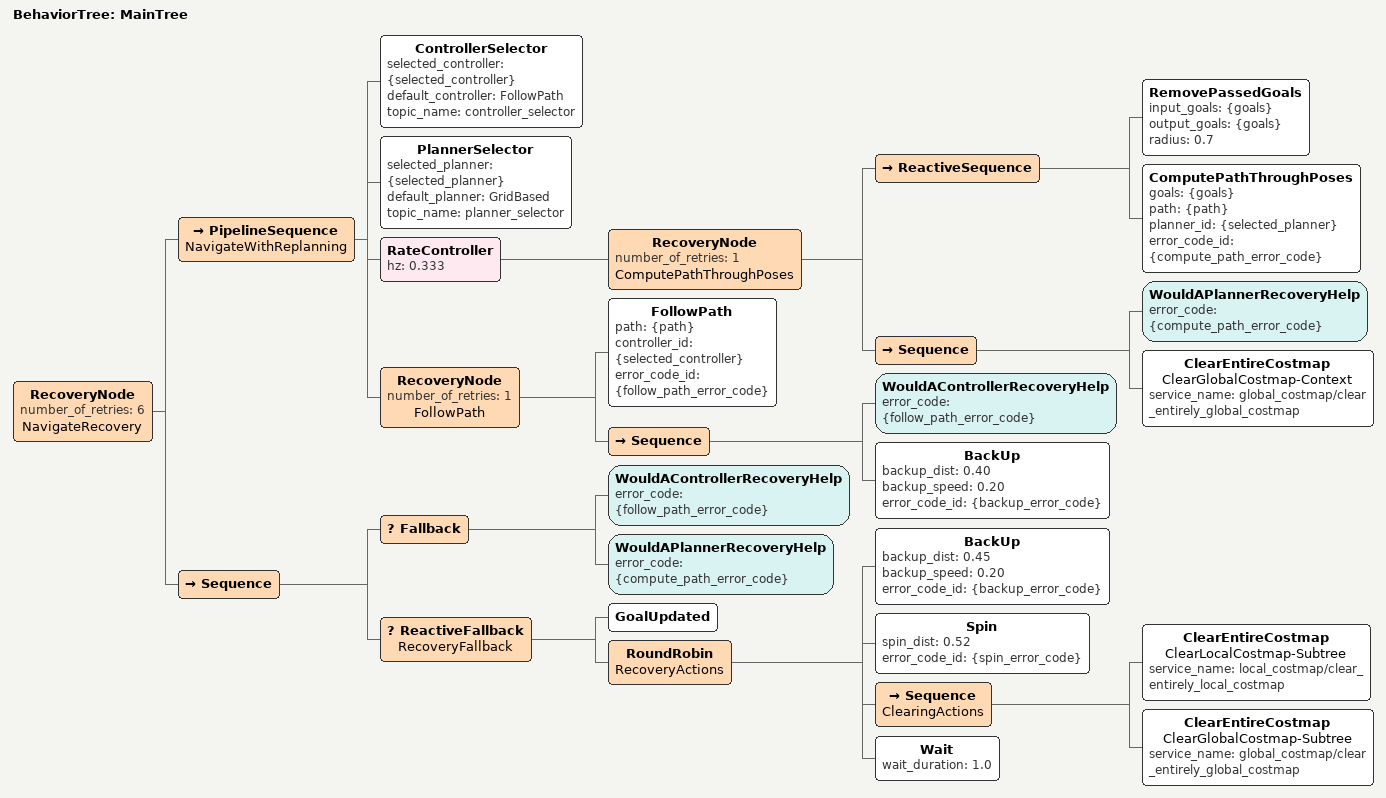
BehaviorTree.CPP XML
<!--
  Multi-waypoint (Navigate Through Poses). Same idea as navigate_to_pose:
  back up when stuck; clear costmaps only as a later RoundRobin step.
-->
<root BTCPP_format="4" main_tree_to_execute="MainTree">
  <BehaviorTree ID="MainTree">
    <RecoveryNode number_of_retries="6" name="NavigateRecovery">
      <PipelineSequence name="NavigateWithReplanning">
        <ControllerSelector selected_controller="{selected_controller}" default_controller="FollowPath" topic_name="controller_selector"/>
        <PlannerSelector selected_planner="{selected_planner}" default_planner="GridBased" topic_name="planner_selector"/>
        <RateController hz="0.333">
          <RecoveryNode number_of_retries="1" name="ComputePathThroughPoses">
            <ReactiveSequence>
              <RemovePassedGoals input_goals="{goals}" output_goals="{goals}" radius="0.7"/>
              <ComputePathThroughPoses goals="{goals}" path="{path}" planner_id="{selected_planner}" error_code_id="{compute_path_error_code}"/>
            </ReactiveSequence>
            <Sequence>
              <WouldAPlannerRecoveryHelp error_code="{compute_path_error_code}"/>
              <ClearEntireCostmap name="ClearGlobalCostmap-Context" service_name="global_costmap/clear_entirely_global_costmap"/>
            </Sequence>
          </RecoveryNode>
        </RateController>
        <RecoveryNode number_of_retries="1" name="FollowPath">
          <FollowPath path="{path}" controller_id="{selected_controller}" error_code_id="{follow_path_error_code}"/>
          <Sequence>
            <WouldAControllerRecoveryHelp error_code="{follow_path_error_code}"/>
            <BackUp backup_dist="0.40" backup_speed="0.20" error_code_id="{backup_error_code}"/>
          </Sequence>
        </RecoveryNode>
      </PipelineSequence>
      <Sequence>
        <Fallback>
          <WouldAControllerRecoveryHelp error_code="{follow_path_error_code}"/>
          <WouldAPlannerRecoveryHelp error_code="{compute_path_error_code}"/>
        </Fallback>
        <ReactiveFallback name="RecoveryFallback">
          <GoalUpdated/>
          <RoundRobin name="RecoveryActions">
            <BackUp backup_dist="0.45" backup_speed="0.20" error_code_id="{backup_error_code}"/>
            <Spin spin_dist="0.52" error_code_id="{spin_error_code}"/>
            <Sequence name="ClearingActions">
              <ClearEntireCostmap name="ClearLocalCostmap-Subtree" service_name="local_costmap/clear_entirely_local_costmap"/>
              <ClearEntireCostmap name="ClearGlobalCostmap-Subtree" service_name="global_costmap/clear_entirely_global_costmap"/>
            </Sequence>
            <Wait wait_duration="1.0"/>
          </RoundRobin>
        </ReactiveFallback>
      </Sequence>
    </RecoveryNode>
  </BehaviorTree>
</root>
